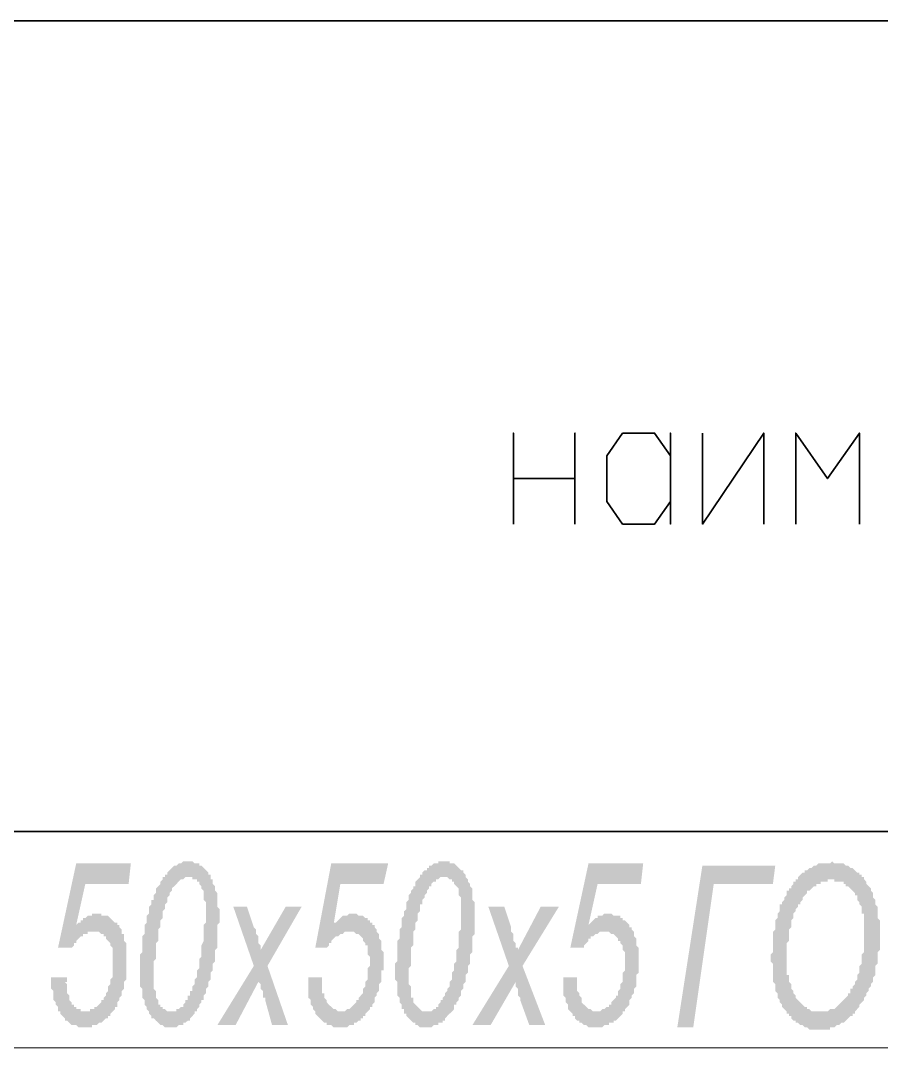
# Model space of a CAD drawing. Header units: millimetres. Extents: x 1372 to 666090, y 1285 to 31551.
# Drawn here: x 531902 to 533478, y 26940 to 28855 of the extents above; entities that cross this region are included whole.
import ezdxf

# ---------------------------------------------------------------- set-up
doc = ezdxf.new("R2010")
doc.units = ezdxf.units.MM
doc.layers.add('PDF _0', color=7, linetype='Continuous')
doc.layers.add('PDF _75-АЗ Штамп', color=7, linetype='Continuous')

msp = doc.modelspace()

# ---------------------------------------------------------------- hatches: boundary and pattern name
at = {"layer": 'PDF _75-АЗ Штамп', "transparency": 33554559}
for points in [[(531957.9, 27102.9), (531987.1, 27102.9), (531987.1, 27098.7), (531987.1, 27094.5), (531983, 27094.5), (531987.1, 27090.4), (531987.1, 27086.2), (531987.1, 27082), (531987.1, 27077.9), (531987.1, 27073.7), (531987.1, 27073.7), (531991.3, 27069.5), (531991.3, 27065.3), (531991.3, 27061.2), (531995.5, 27057), (531995.5, 27052.8), (531999.7, 27052.8), (531999.7, 27048.7), (532003.8, 27048.7), (532003.8, 27044.5), (532008, 27044.5), (532012.2, 27044.5), (532012.2, 27040.3), (532016.3, 27040.3), (532020.5, 27040.3), (532020.5, 27040.3), (532020.5, 27040.3), (532024.7, 27040.3), (532028.9, 27040.3), (532028.9, 27044.5), (532033, 27044.5), (532037.2, 27044.5), (532037.2, 27048.7), (532041.4, 27048.7), (532045.5, 27052.8), (532045.5, 27052.8), (532045.5, 27052.8), (532049.7, 27057), (532049.7, 27061.2), (532053.9, 27061.2), (532053.9, 27065.3), (532058.1, 27069.5), (532058.1, 27069.5), (532058.1, 27073.7), (532062.2, 27077.9), (532062.2, 27082), (532062.2, 27086.2), (532062.2, 27086.2), (532066.4, 27090.4), (532066.4, 27094.5), (532066.4, 27098.7), (532070.6, 27102.9), (532070.6, 27107.1), (532070.6, 27111.2), (532070.6, 27115.4), (532070.6, 27119.6), (532070.6, 27123.7), (532070.6, 27127.9), (532070.6, 27132.1), (532070.6, 27132.1), (532070.6, 27136.3), (532070.6, 27140.4), (532070.6, 27144.6), (532070.6, 27148.8), (532070.6, 27152.9), (532070.6, 27157.1), (532066.4, 27161.3), (532066.4, 27161.3), (532066.4, 27165.5), (532062.2, 27169.6), (532062.2, 27169.6), (532058.1, 27173.8), (532058.1, 27178), (532053.9, 27178), (532053.9, 27182.1), (532049.7, 27182.1), (532049.7, 27182.1), (532045.5, 27186.3), (532041.4, 27186.3), (532041.4, 27186.3), (532037.2, 27186.3), (532033, 27186.3), (532033, 27186.3), (532028.9, 27186.3), (532024.7, 27186.3), (532024.7, 27182.1), (532020.5, 27182.1), (532016.3, 27182.1), (532016.3, 27178), (532012.2, 27178), (532012.2, 27178), (532008, 27173.8), (532008, 27173.8), (532003.8, 27169.6), (532003.8, 27165.5), (531999.7, 27165.5), (531999.7, 27161.3), (531995.5, 27157.1), (531995.5, 27157.1), (531970.5, 27157.1), (532003.8, 27311.4), (532103.9, 27311.4), (532099.8, 27273.9), (532020.5, 27273.9), (532003.8, 27198.8), (532008, 27203), (532012.2, 27203), (532012.2, 27207.2), (532016.3, 27207.2), (532016.3, 27211.3), (532020.5, 27211.3), (532024.7, 27215.5), (532024.7, 27215.5), (532024.7, 27215.5), (532028.9, 27215.5), (532033, 27215.5), (532033, 27219.7), (532037.2, 27219.7), (532041.4, 27219.7), (532041.4, 27219.7), (532045.5, 27219.7), (532049.7, 27219.7), (532049.7, 27215.5), (532053.9, 27215.5), (532058.1, 27215.5), (532058.1, 27215.5), (532062.2, 27215.5), (532066.4, 27211.3), (532066.4, 27211.3), (532070.6, 27207.2), (532070.6, 27207.2), (532074.7, 27203), (532078.9, 27203), (532078.9, 27198.8), (532083.1, 27198.8), (532083.1, 27194.7), (532083.1, 27194.7), (532087.3, 27190.5), (532087.3, 27186.3), (532087.3, 27182.1), (532091.4, 27182.1), (532091.4, 27178), (532091.4, 27173.8), (532091.4, 27169.6), (532095.6, 27165.5), (532095.6, 27161.3), (532095.6, 27157.1), (532095.6, 27152.9), (532095.6, 27148.8), (532095.6, 27144.6), (532095.6, 27140.4), (532095.6, 27136.3), (532095.6, 27136.3), (532095.6, 27132.1), (532095.6, 27123.7), (532095.6, 27119.6), (532095.6, 27115.4), (532095.6, 27115.4), (532095.6, 27111.2), (532095.6, 27107.1), (532095.6, 27102.9), (532095.6, 27098.7), (532091.4, 27094.5), (532091.4, 27090.4), (532091.4, 27086.2), (532091.4, 27082), (532087.3, 27077.9), (532087.3, 27073.7), (532087.3, 27069.5), (532087.3, 27069.5), (532083.1, 27065.3), (532083.1, 27061.2), (532078.9, 27057), (532078.9, 27052.8), (532078.9, 27048.7), (532074.7, 27048.7), (532074.7, 27044.5), (532070.6, 27040.3), (532070.6, 27040.3), (532066.4, 27036.2), (532066.4, 27032), (532062.2, 27032), (532062.2, 27027.8), (532058.1, 27027.8), (532053.9, 27023.6), (532053.9, 27023.6), (532049.7, 27019.5), (532045.5, 27019.5), (532045.5, 27019.5), (532041.4, 27015.3), (532041.4, 27015.3), (532037.2, 27015.3), (532033, 27015.3), (532033, 27011.1), (532028.9, 27011.1), (532024.7, 27011.1), (532024.7, 27011.1), (532020.5, 27011.1), (532016.3, 27011.1), (532016.3, 27011.1), (532012.2, 27011.1), (532008, 27011.1), (532008, 27011.1), (532003.8, 27015.3), (531999.7, 27015.3), (531999.7, 27015.3), (531995.5, 27015.3), (531991.3, 27019.5), (531991.3, 27019.5), (531987.1, 27023.6), (531987.1, 27023.6), (531983, 27023.6), (531983, 27027.8), (531978.8, 27032), (531978.8, 27032), (531974.6, 27036.2), (531974.6, 27040.3), (531970.5, 27040.3), (531970.5, 27044.5), (531970.5, 27048.7), (531966.3, 27052.8), (531966.3, 27052.8), (531966.3, 27057), (531962.1, 27061.2), (531962.1, 27065.3), (531962.1, 27069.5), (531962.1, 27073.7), (531962.1, 27077.9), (531957.9, 27082), (531957.9, 27086.2), (531957.9, 27090.4), (531957.9, 27094.5), (531957.9, 27094.5), (531957.9, 27098.7), (531957.9, 27102.9)], [(532429.3, 27102.9), (532454.3, 27102.9), (532454.3, 27098.7), (532454.3, 27094.5), (532454.3, 27094.5), (532454.3, 27090.4), (532454.3, 27086.2), (532454.3, 27082), (532454.3, 27077.9), (532454.3, 27073.7), (532458.5, 27073.7), (532458.5, 27069.5), (532458.5, 27065.3), (532462.7, 27061.2), (532462.7, 27057), (532466.8, 27052.8), (532466.8, 27052.8), (532471, 27048.7), (532471, 27048.7), (532475.2, 27044.5), (532475.2, 27044.5), (532479.3, 27044.5), (532483.5, 27040.3), (532483.5, 27040.3), (532487.7, 27040.3), (532487.7, 27040.3), (532491.9, 27040.3), (532491.9, 27040.3), (532496, 27040.3), (532500.2, 27044.5), (532500.2, 27044.5), (532504.4, 27044.5), (532508.5, 27048.7), (532508.5, 27048.7), (532512.7, 27052.8), (532512.7, 27052.8), (532512.7, 27052.8), (532516.9, 27057), (532516.9, 27061.2), (532521.1, 27061.2), (532521.1, 27065.3), (532525.2, 27069.5), (532525.2, 27069.5), (532529.4, 27073.7), (532529.4, 27077.9), (532529.4, 27082), (532533.6, 27086.2), (532533.6, 27086.2), (532533.6, 27090.4), (532533.6, 27094.5), (532537.7, 27098.7), (532537.7, 27102.9), (532537.7, 27107.1), (532537.7, 27111.2), (532537.7, 27115.4), (532537.7, 27119.6), (532541.9, 27123.7), (532541.9, 27127.9), (532541.9, 27132.1), (532541.9, 27132.1), (532541.9, 27136.3), (532541.9, 27140.4), (532537.7, 27144.6), (532537.7, 27148.8), (532537.7, 27152.9), (532537.7, 27157.1), (532537.7, 27161.3), (532533.6, 27161.3), (532533.6, 27165.5), (532529.4, 27169.6), (532529.4, 27169.6), (532529.4, 27173.8), (532525.2, 27178), (532525.2, 27178), (532521.1, 27182.1), (532516.9, 27182.1), (532516.9, 27182.1), (532512.7, 27186.3), (532512.7, 27186.3), (532508.5, 27186.3), (532504.4, 27186.3), (532504.4, 27186.3), (532500.2, 27186.3), (532496, 27186.3), (532496, 27186.3), (532491.9, 27182.1), (532487.7, 27182.1), (532487.7, 27182.1), (532483.5, 27178), (532483.5, 27178), (532479.3, 27178), (532475.2, 27173.8), (532475.2, 27173.8), (532471, 27169.6), (532471, 27165.5), (532466.8, 27165.5), (532466.8, 27161.3), (532462.7, 27157.1), (532462.7, 27157.1), (532441.8, 27157.1), (532471, 27311.4), (532575.3, 27311.4), (532566.9, 27273.9), (532487.7, 27273.9), (532475.2, 27198.8), (532475.2, 27203), (532479.3, 27203), (532483.5, 27207.2), (532483.5, 27207.2), (532487.7, 27211.3), (532487.7, 27211.3), (532491.9, 27215.5), (532491.9, 27215.5), (532496, 27215.5), (532496, 27215.5), (532500.2, 27215.5), (532504.4, 27219.7), (532504.4, 27219.7), (532508.5, 27219.7), (532512.7, 27219.7), (532512.7, 27219.7), (532516.9, 27219.7), (532521.1, 27215.5), (532521.1, 27215.5), (532525.2, 27215.5), (532529.4, 27215.5), (532529.4, 27215.5), (532533.6, 27211.3), (532537.7, 27211.3), (532537.7, 27207.2), (532541.9, 27207.2), (532541.9, 27203), (532546.1, 27203), (532546.1, 27198.8), (532550.3, 27198.8), (532550.3, 27194.7), (532550.3, 27194.7), (532554.4, 27190.5), (532554.4, 27186.3), (532558.6, 27182.1), (532558.6, 27182.1), (532558.6, 27178), (532558.6, 27173.8), (532562.8, 27169.6), (532562.8, 27165.5), (532562.8, 27161.3), (532562.8, 27157.1), (532562.8, 27152.9), (532566.9, 27148.8), (532566.9, 27144.6), (532566.9, 27140.4), (532566.9, 27136.3), (532566.9, 27136.3), (532566.9, 27132.1), (532566.9, 27123.7), (532566.9, 27119.6), (532566.9, 27115.4), (532562.8, 27115.4), (532562.8, 27111.2), (532562.8, 27107.1), (532562.8, 27102.9), (532562.8, 27098.7), (532562.8, 27094.5), (532558.6, 27090.4), (532558.6, 27086.2), (532558.6, 27082), (532558.6, 27077.9), (532554.4, 27073.7), (532554.4, 27069.5), (532554.4, 27069.5), (532550.3, 27065.3), (532550.3, 27061.2), (532550.3, 27057), (532546.1, 27052.8), (532546.1, 27048.7), (532541.9, 27048.7), (532541.9, 27044.5), (532537.7, 27040.3), (532537.7, 27040.3), (532533.6, 27036.2), (532533.6, 27032), (532529.4, 27032), (532529.4, 27027.8), (532525.2, 27027.8), (532525.2, 27023.6), (532521.1, 27023.6), (532516.9, 27019.5), (532516.9, 27019.5), (532512.7, 27019.5), (532512.7, 27015.3), (532508.5, 27015.3), (532504.4, 27015.3), (532504.4, 27015.3), (532500.2, 27011.1), (532496, 27011.1), (532496, 27011.1), (532491.9, 27011.1), (532487.7, 27011.1), (532487.7, 27011.1), (532483.5, 27011.1), (532479.3, 27011.1), (532479.3, 27011.1), (532475.2, 27011.1), (532471, 27015.3), (532471, 27015.3), (532466.8, 27015.3), (532462.7, 27015.3), (532462.7, 27019.5), (532458.5, 27019.5), (532454.3, 27023.6), (532454.3, 27023.6), (532454.3, 27023.6), (532450.1, 27027.8), (532446, 27032), (532446, 27032), (532441.8, 27036.2), (532441.8, 27040.3), (532441.8, 27040.3), (532437.6, 27044.5), (532437.6, 27048.7), (532433.5, 27052.8), (532433.5, 27052.8), (532433.5, 27057), (532433.5, 27061.2), (532429.3, 27065.3), (532429.3, 27069.5), (532429.3, 27073.7), (532429.3, 27077.9), (532429.3, 27082), (532429.3, 27086.2), (532429.3, 27090.4), (532429.3, 27094.5), (532429.3, 27094.5), (532429.3, 27098.7), (532429.3, 27102.9)], [(532896.5, 27102.9), (532921.5, 27102.9), (532921.5, 27098.7), (532921.5, 27094.5), (532921.5, 27094.5), (532921.5, 27090.4), (532921.5, 27086.2), (532921.5, 27082), (532921.5, 27077.9), (532925.7, 27073.7), (532925.7, 27073.7), (532925.7, 27069.5), (532929.8, 27065.3), (532929.8, 27061.2), (532929.8, 27057), (532934, 27052.8), (532934, 27052.8), (532938.2, 27048.7), (532938.2, 27048.7), (532942.3, 27044.5), (532946.5, 27044.5), (532946.5, 27044.5), (532950.7, 27040.3), (532954.9, 27040.3), (532954.9, 27040.3), (532954.9, 27040.3), (532959, 27040.3), (532963.2, 27040.3), (532963.2, 27040.3), (532967.4, 27044.5), (532971.5, 27044.5), (532971.5, 27044.5), (532975.7, 27048.7), (532979.9, 27048.7), (532979.9, 27052.8), (532979.9, 27052.8), (532984.1, 27052.8), (532984.1, 27057), (532988.2, 27061.2), (532988.2, 27061.2), (532992.4, 27065.3), (532992.4, 27069.5), (532996.6, 27069.5), (532996.6, 27073.7), (532996.6, 27077.9), (533000.7, 27082), (533000.7, 27086.2), (533000.7, 27086.2), (533000.7, 27090.4), (533004.9, 27094.5), (533004.9, 27098.7), (533004.9, 27102.9), (533004.9, 27107.1), (533004.9, 27111.2), (533009.1, 27115.4), (533009.1, 27119.6), (533009.1, 27123.7), (533009.1, 27127.9), (533009.1, 27132.1), (533009.1, 27132.1), (533009.1, 27136.3), (533009.1, 27140.4), (533009.1, 27144.6), (533009.1, 27148.8), (533004.9, 27152.9), (533004.9, 27157.1), (533004.9, 27161.3), (533004.9, 27161.3), (533000.7, 27165.5), (533000.7, 27169.6), (532996.6, 27169.6), (532996.6, 27173.8), (532992.4, 27178), (532992.4, 27178), (532988.2, 27182.1), (532988.2, 27182.1), (532984.1, 27182.1), (532979.9, 27186.3), (532979.9, 27186.3), (532975.7, 27186.3), (532971.5, 27186.3), (532971.5, 27186.3), (532967.4, 27186.3), (532967.4, 27186.3), (532963.2, 27186.3), (532959, 27182.1), (532959, 27182.1), (532954.9, 27182.1), (532950.7, 27178), (532950.7, 27178), (532946.5, 27178), (532946.5, 27173.8), (532942.3, 27173.8), (532942.3, 27169.6), (532938.2, 27165.5), (532938.2, 27165.5), (532934, 27161.3), (532934, 27157.1), (532929.8, 27157.1), (532909, 27157.1), (532942.3, 27311.4), (533042.5, 27311.4), (533038.3, 27273.9), (532959, 27273.9), (532942.3, 27198.8), (532946.5, 27203), (532946.5, 27203), (532950.7, 27207.2), (532950.7, 27207.2), (532954.9, 27211.3), (532959, 27211.3), (532959, 27215.5), (532959, 27215.5), (532963.2, 27215.5), (532967.4, 27215.5), (532967.4, 27215.5), (532971.5, 27219.7), (532975.7, 27219.7), (532975.7, 27219.7), (532979.9, 27219.7), (532984.1, 27219.7), (532984.1, 27219.7), (532988.2, 27215.5), (532992.4, 27215.5), (532992.4, 27215.5), (532996.6, 27215.5), (533000.7, 27215.5), (533000.7, 27211.3), (533004.9, 27211.3), (533004.9, 27207.2), (533009.1, 27207.2), (533013.3, 27203), (533013.3, 27203), (533017.4, 27198.8), (533017.4, 27198.8), (533017.4, 27194.7), (533021.6, 27194.7), (533021.6, 27190.5), (533025.8, 27186.3), (533025.8, 27182.1), (533025.8, 27182.1), (533025.8, 27178), (533029.9, 27173.8), (533029.9, 27169.6), (533029.9, 27165.5), (533029.9, 27161.3), (533034.1, 27157.1), (533034.1, 27152.9), (533034.1, 27148.8), (533034.1, 27144.6), (533034.1, 27140.4), (533034.1, 27136.3), (533034.1, 27136.3), (533034.1, 27132.1), (533034.1, 27123.7), (533034.1, 27119.6), (533034.1, 27115.4), (533034.1, 27115.4), (533034.1, 27111.2), (533029.9, 27107.1), (533029.9, 27102.9), (533029.9, 27098.7), (533029.9, 27094.5), (533029.9, 27090.4), (533029.9, 27086.2), (533025.8, 27082), (533025.8, 27077.9), (533025.8, 27073.7), (533021.6, 27069.5), (533021.6, 27069.5), (533021.6, 27065.3), (533017.4, 27061.2), (533017.4, 27057), (533017.4, 27052.8), (533013.3, 27048.7), (533013.3, 27048.7), (533009.1, 27044.5), (533009.1, 27040.3), (533004.9, 27040.3), (533004.9, 27036.2), (533000.7, 27032), (533000.7, 27032), (532996.6, 27027.8), (532996.6, 27027.8), (532992.4, 27023.6), (532988.2, 27023.6), (532988.2, 27019.5), (532984.1, 27019.5), (532979.9, 27019.5), (532979.9, 27015.3), (532975.7, 27015.3), (532971.5, 27015.3), (532971.5, 27015.3), (532967.4, 27011.1), (532963.2, 27011.1), (532963.2, 27011.1), (532959, 27011.1), (532954.9, 27011.1), (532954.9, 27011.1), (532950.7, 27011.1), (532950.7, 27011.1), (532946.5, 27011.1), (532942.3, 27011.1), (532938.2, 27015.3), (532938.2, 27015.3), (532934, 27015.3), (532934, 27015.3), (532929.8, 27019.5), (532925.7, 27019.5), (532925.7, 27023.6), (532921.5, 27023.6), (532921.5, 27023.6), (532917.3, 27027.8), (532917.3, 27032), (532913.1, 27032), (532913.1, 27036.2), (532909, 27040.3), (532909, 27040.3), (532904.8, 27044.5), (532904.8, 27048.7), (532904.8, 27052.8), (532904.8, 27052.8), (532900.6, 27057), (532900.6, 27061.2), (532900.6, 27065.3), (532896.5, 27069.5), (532896.5, 27073.7), (532896.5, 27077.9), (532896.5, 27082), (532896.5, 27086.2), (532896.5, 27090.4), (532896.5, 27094.5), (532896.5, 27094.5), (532896.5, 27098.7), (532896.5, 27102.9)], [(533150.9, 27307.3), (533284.4, 27307.3), (533280.2, 27273.9), (533171.8, 27273.9), (533134.2, 27011.1), (533105, 27011.1)], [(532262.4, 27015.3), (532329.2, 27123.7), (532291.6, 27232.2), (532316.7, 27232.2), (532329.2, 27194.7), (532333.4, 27190.5), (532333.4, 27186.3), (532333.4, 27182.1), (532337.5, 27178), (532337.5, 27173.8), (532337.5, 27169.6), (532337.5, 27165.5), (532341.7, 27161.3), (532341.7, 27157.1), (532341.7, 27157.1), (532341.7, 27152.9), (532387.6, 27232.2), (532416.8, 27232.2), (532354.2, 27123.7), (532391.7, 27015.3), (532362.6, 27015.3), (532350, 27061.2), (532350, 27065.3), (532345.9, 27065.3), (532345.9, 27069.5), (532345.9, 27073.7), (532345.9, 27077.9), (532341.7, 27082), (532341.7, 27086.2), (532341.7, 27090.4), (532337.5, 27094.5), (532337.5, 27094.5), (532295.8, 27015.3)], [(532729.6, 27015.3), (532796.4, 27123.7), (532758.8, 27232.2), (532788, 27232.2), (532800.5, 27194.7), (532800.5, 27190.5), (532800.5, 27186.3), (532804.7, 27182.1), (532804.7, 27178), (532804.7, 27173.8), (532804.7, 27169.6), (532808.9, 27165.5), (532808.9, 27161.3), (532808.9, 27157.1), (532813, 27157.1), (532813, 27152.9), (532854.8, 27232.2), (532888.1, 27232.2), (532821.4, 27123.7), (532863.1, 27015.3), (532833.9, 27015.3), (532817.2, 27061.2), (532817.2, 27065.3), (532817.2, 27065.3), (532813, 27069.5), (532813, 27073.7), (532813, 27077.9), (532813, 27082), (532808.9, 27086.2), (532808.9, 27090.4), (532808.9, 27094.5), (532808.9, 27094.5), (532763, 27015.3)]]:
    msp.add_hatch(color=256, dxfattribs=at).paths.add_polyline_path(points)
h = msp.add_hatch(color=256, dxfattribs=at)
h.paths.add_polyline_path([(532120.6, 27115.4), (532120.6, 27119.6), (532120.6, 27123.7), (532120.6, 27127.9), (532120.6, 27127.9), (532120.6, 27132.1), (532120.6, 27136.3), (532120.6, 27140.4), (532120.6, 27144.6), (532124.8, 27148.8), (532124.8, 27152.9), (532124.8, 27157.1), (532124.8, 27161.3), (532124.8, 27165.5), (532124.8, 27169.6), (532124.8, 27173.8), (532124.8, 27178), (532129, 27182.1), (532129, 27186.3), (532129, 27190.5), (532129, 27194.7), (532129, 27198.8), (532133.1, 27203), (532133.1, 27207.2), (532133.1, 27211.3), (532133.1, 27215.5), (532137.3, 27219.7), (532137.3, 27223.9), (532137.3, 27228), (532137.3, 27232.2), (532141.5, 27236.4), (532141.5, 27240.5), (532141.5, 27244.7), (532145.7, 27244.7), (532145.7, 27248.9), (532145.7, 27253.1), (532145.7, 27253.1), (532149.8, 27257.2), (532149.8, 27261.4), (532149.8, 27265.6), (532154, 27269.7), (532154, 27269.7), (532158.2, 27273.9), (532158.2, 27278.1), (532162.3, 27282.3), (532162.3, 27282.3), (532162.3, 27286.4), (532166.5, 27286.4), (532166.5, 27290.6), (532170.7, 27290.6), (532170.7, 27294.8), (532174.8, 27298.9), (532174.8, 27298.9), (532179, 27303.1), (532179, 27303.1), (532183.2, 27307.3), (532187.4, 27307.3), (532187.4, 27307.3), (532191.5, 27311.4), (532191.5, 27311.4), (532195.7, 27311.4), (532195.7, 27311.4), (532199.9, 27315.6), (532204, 27315.6), (532208.2, 27315.6), (532208.2, 27315.6), (532212.4, 27315.6), (532216.6, 27315.6), (532216.6, 27315.6), (532220.7, 27311.4), (532224.9, 27311.4), (532224.9, 27311.4), (532229.1, 27311.4), (532229.1, 27307.3), (532233.2, 27307.3), (532237.4, 27303.1), (532237.4, 27303.1), (532241.6, 27298.9), (532241.6, 27298.9), (532245.8, 27294.8), (532245.8, 27290.6), (532249.9, 27290.6), (532249.9, 27286.4), (532249.9, 27282.3), (532254.1, 27282.3), (532254.1, 27278.1), (532254.1, 27273.9), (532258.3, 27269.7), (532258.3, 27269.7), (532258.3, 27265.6), (532258.3, 27261.4), (532262.4, 27257.2), (532262.4, 27253.1), (532262.4, 27248.9), (532262.4, 27244.7), (532262.4, 27240.5), (532262.4, 27236.4), (532262.4, 27232.2), (532266.6, 27228), (532266.6, 27223.9), (532266.6, 27219.7), (532266.6, 27215.5), (532266.6, 27211.3), (532266.6, 27207.2), (532266.6, 27203), (532262.4, 27198.8), (532262.4, 27194.7), (532262.4, 27190.5), (532262.4, 27186.3), (532262.4, 27182.1), (532262.4, 27178), (532262.4, 27173.8), (532262.4, 27169.6), (532262.4, 27165.5), (532262.4, 27161.3), (532262.4, 27157.1), (532262.4, 27157.1), (532258.3, 27152.9), (532258.3, 27148.8), (532258.3, 27144.6), (532258.3, 27140.4), (532258.3, 27136.3), (532258.3, 27132.1), (532254.1, 27127.9), (532254.1, 27123.7), (532254.1, 27119.6), (532254.1, 27119.6), (532254.1, 27115.4), (532249.9, 27111.2), (532249.9, 27107.1), (532249.9, 27102.9), (532249.9, 27098.7), (532245.8, 27094.5), (532245.8, 27090.4), (532245.8, 27086.2), (532241.6, 27082), (532241.6, 27077.9), (532241.6, 27073.7), (532237.4, 27069.5), (532237.4, 27065.3), (532237.4, 27061.2), (532233.2, 27061.2), (532233.2, 27057), (532229.1, 27052.8), (532229.1, 27052.8), (532229.1, 27048.7), (532224.9, 27044.5), (532224.9, 27040.3), (532220.7, 27040.3), (532220.7, 27036.2), (532220.7, 27036.2), (532216.6, 27032), (532216.6, 27032), (532212.4, 27027.8), (532212.4, 27023.6), (532208.2, 27023.6), (532204, 27019.5), (532204, 27019.5), (532199.9, 27019.5), (532199.9, 27015.3), (532195.7, 27015.3), (532191.5, 27015.3), (532191.5, 27015.3), (532187.4, 27011.1), (532183.2, 27011.1), (532183.2, 27011.1), (532179, 27011.1), (532174.8, 27011.1), (532174.8, 27011.1), (532170.7, 27011.1), (532166.5, 27011.1), (532166.5, 27011.1), (532162.3, 27015.3), (532158.2, 27015.3), (532158.2, 27015.3), (532154, 27019.5), (532154, 27019.5), (532149.8, 27023.6), (532149.8, 27023.6), (532145.7, 27027.8), (532141.5, 27027.8), (532141.5, 27032), (532137.3, 27036.2), (532137.3, 27036.2), (532137.3, 27040.3), (532133.1, 27044.5), (532133.1, 27044.5), (532133.1, 27048.7), (532129, 27052.8), (532129, 27057), (532129, 27057), (532129, 27061.2), (532124.8, 27065.3), (532124.8, 27069.5), (532124.8, 27073.7), (532124.8, 27077.9), (532124.8, 27082), (532120.6, 27086.2), (532120.6, 27090.4), (532120.6, 27094.5), (532120.6, 27098.7), (532120.6, 27102.9), (532120.6, 27107.1), (532120.6, 27115.4), (532120.6, 27115.4)], flags=0)
h.paths.add_polyline_path([(532145.7, 27102.9), (532145.7, 27098.7), (532145.7, 27094.5), (532145.7, 27090.4), (532145.7, 27086.2), (532145.7, 27082), (532149.8, 27077.9), (532149.8, 27073.7), (532149.8, 27069.5), (532149.8, 27065.3), (532149.8, 27065.3), (532154, 27061.2), (532154, 27057), (532154, 27052.8), (532158.2, 27052.8), (532158.2, 27048.7), (532162.3, 27048.7), (532162.3, 27044.5), (532166.5, 27044.5), (532170.7, 27040.3), (532170.7, 27040.3), (532174.8, 27040.3), (532179, 27040.3), (532179, 27040.3), (532179, 27040.3), (532183.2, 27040.3), (532187.4, 27040.3), (532187.4, 27044.5), (532191.5, 27044.5), (532191.5, 27044.5), (532195.7, 27048.7), (532199.9, 27048.7), (532199.9, 27052.8), (532204, 27057), (532204, 27061.2), (532204, 27061.2), (532208.2, 27061.2), (532208.2, 27065.3), (532208.2, 27069.5), (532212.4, 27069.5), (532212.4, 27073.7), (532212.4, 27077.9), (532216.6, 27077.9), (532216.6, 27082), (532216.6, 27086.2), (532220.7, 27090.4), (532220.7, 27094.5), (532220.7, 27098.7), (532224.9, 27102.9), (532224.9, 27107.1), (532224.9, 27111.2), (532224.9, 27115.4), (532229.1, 27119.6), (532229.1, 27123.7), (532229.1, 27127.9), (532229.1, 27132.1), (532229.1, 27136.3), (532233.2, 27140.4), (532233.2, 27144.6), (532233.2, 27148.8), (532233.2, 27152.9), (532233.2, 27157.1), (532233.2, 27161.3), (532237.4, 27169.6), (532237.4, 27173.8), (532237.4, 27178), (532237.4, 27182.1), (532237.4, 27186.3), (532237.4, 27190.5), (532237.4, 27194.7), (532237.4, 27198.8), (532237.4, 27198.8), (532241.6, 27203), (532241.6, 27207.2), (532241.6, 27211.3), (532241.6, 27215.5), (532241.6, 27219.7), (532241.6, 27223.9), (532241.6, 27223.9), (532241.6, 27228), (532241.6, 27236.4), (532241.6, 27240.5), (532237.4, 27244.7), (532237.4, 27248.9), (532237.4, 27253.1), (532237.4, 27257.2), (532237.4, 27261.4), (532237.4, 27261.4), (532233.2, 27265.6), (532233.2, 27269.7), (532233.2, 27269.7), (532229.1, 27273.9), (532229.1, 27278.1), (532224.9, 27278.1), (532224.9, 27282.3), (532220.7, 27282.3), (532216.6, 27282.3), (532216.6, 27286.4), (532212.4, 27286.4), (532208.2, 27286.4), (532208.2, 27286.4), (532208.2, 27286.4), (532204, 27286.4), (532199.9, 27282.3), (532199.9, 27282.3), (532195.7, 27282.3), (532191.5, 27278.1), (532191.5, 27278.1), (532187.4, 27273.9), (532187.4, 27273.9), (532183.2, 27269.7), (532183.2, 27269.7), (532179, 27265.6), (532179, 27261.4), (532174.8, 27257.2), (532174.8, 27253.1), (532174.8, 27253.1), (532170.7, 27248.9), (532170.7, 27244.7), (532170.7, 27244.7), (532170.7, 27240.5), (532166.5, 27236.4), (532166.5, 27236.4), (532166.5, 27232.2), (532166.5, 27228), (532162.3, 27223.9), (532162.3, 27219.7), (532162.3, 27215.5), (532162.3, 27211.3), (532158.2, 27207.2), (532158.2, 27203), (532158.2, 27198.8), (532158.2, 27194.7), (532154, 27190.5), (532154, 27186.3), (532154, 27182.1), (532154, 27173.8), (532154, 27169.6), (532149.8, 27165.5), (532149.8, 27161.3), (532149.8, 27157.1), (532149.8, 27152.9), (532149.8, 27144.6), (532149.8, 27140.4), (532149.8, 27136.3), (532145.7, 27132.1), (532145.7, 27132.1), (532145.7, 27127.9), (532145.7, 27123.7), (532145.7, 27119.6), (532145.7, 27115.4), (532145.7, 27111.2), (532145.7, 27107.1), (532145.7, 27107.1), (532145.7, 27102.9)], flags=0)
h = msp.add_hatch(color=256, dxfattribs=at)
h.paths.add_polyline_path([(532587.8, 27115.4), (532587.8, 27119.6), (532587.8, 27123.7), (532587.8, 27127.9), (532587.8, 27127.9), (532592, 27132.1), (532592, 27136.3), (532592, 27140.4), (532592, 27144.6), (532592, 27148.8), (532592, 27152.9), (532592, 27157.1), (532592, 27161.3), (532592, 27165.5), (532592, 27169.6), (532596.1, 27173.8), (532596.1, 27178), (532596.1, 27182.1), (532596.1, 27186.3), (532596.1, 27190.5), (532600.3, 27194.7), (532600.3, 27198.8), (532600.3, 27203), (532600.3, 27207.2), (532600.3, 27211.3), (532604.5, 27215.5), (532604.5, 27219.7), (532604.5, 27223.9), (532608.7, 27228), (532608.7, 27232.2), (532608.7, 27236.4), (532608.7, 27240.5), (532612.8, 27244.7), (532612.8, 27244.7), (532612.8, 27248.9), (532612.8, 27253.1), (532612.8, 27253.1), (532617, 27257.2), (532617, 27261.4), (532621.2, 27265.6), (532621.2, 27269.7), (532625.3, 27269.7), (532625.3, 27273.9), (532625.3, 27278.1), (532629.5, 27282.3), (532629.5, 27282.3), (532633.7, 27286.4), (532633.7, 27286.4), (532633.7, 27290.6), (532637.8, 27290.6), (532637.8, 27294.8), (532642, 27298.9), (532646.2, 27298.9), (532646.2, 27303.1), (532650.4, 27303.1), (532650.4, 27307.3), (532654.5, 27307.3), (532654.5, 27307.3), (532658.7, 27311.4), (532658.7, 27311.4), (532662.9, 27311.4), (532667, 27311.4), (532667, 27315.6), (532671.2, 27315.6), (532675.4, 27315.6), (532675.4, 27315.6), (532679.6, 27315.6), (532683.7, 27315.6), (532687.9, 27315.6), (532687.9, 27311.4), (532692.1, 27311.4), (532696.2, 27311.4), (532696.2, 27311.4), (532700.4, 27307.3), (532700.4, 27307.3), (532704.6, 27303.1), (532704.6, 27303.1), (532708.8, 27298.9), (532712.9, 27298.9), (532712.9, 27294.8), (532717.1, 27290.6), (532717.1, 27290.6), (532717.1, 27286.4), (532721.3, 27282.3), (532721.3, 27282.3), (532721.3, 27278.1), (532725.4, 27273.9), (532725.4, 27269.7), (532725.4, 27269.7), (532729.6, 27265.6), (532729.6, 27261.4), (532729.6, 27257.2), (532729.6, 27253.1), (532729.6, 27248.9), (532729.6, 27244.7), (532733.8, 27240.5), (532733.8, 27236.4), (532733.8, 27232.2), (532733.8, 27228), (532733.8, 27223.9), (532733.8, 27219.7), (532733.8, 27215.5), (532733.8, 27211.3), (532733.8, 27207.2), (532733.8, 27203), (532733.8, 27198.8), (532733.8, 27194.7), (532733.8, 27190.5), (532733.8, 27186.3), (532733.8, 27182.1), (532729.6, 27178), (532729.6, 27173.8), (532729.6, 27169.6), (532729.6, 27165.5), (532729.6, 27161.3), (532729.6, 27157.1), (532729.6, 27157.1), (532729.6, 27152.9), (532729.6, 27148.8), (532725.4, 27144.6), (532725.4, 27140.4), (532725.4, 27136.3), (532725.4, 27132.1), (532725.4, 27127.9), (532721.3, 27123.7), (532721.3, 27119.6), (532721.3, 27119.6), (532721.3, 27115.4), (532721.3, 27111.2), (532717.1, 27107.1), (532717.1, 27102.9), (532717.1, 27098.7), (532717.1, 27094.5), (532712.9, 27090.4), (532712.9, 27086.2), (532712.9, 27082), (532708.8, 27077.9), (532708.8, 27073.7), (532708.8, 27069.5), (532704.6, 27065.3), (532704.6, 27061.2), (532704.6, 27061.2), (532700.4, 27057), (532700.4, 27052.8), (532696.2, 27052.8), (532696.2, 27048.7), (532696.2, 27044.5), (532692.1, 27040.3), (532692.1, 27040.3), (532687.9, 27036.2), (532687.9, 27036.2), (532683.7, 27032), (532683.7, 27032), (532679.6, 27027.8), (532679.6, 27023.6), (532675.4, 27023.6), (532675.4, 27019.5), (532671.2, 27019.5), (532667, 27019.5), (532667, 27015.3), (532662.9, 27015.3), (532662.9, 27015.3), (532658.7, 27015.3), (532654.5, 27011.1), (532654.5, 27011.1), (532650.4, 27011.1), (532646.2, 27011.1), (532646.2, 27011.1), (532642, 27011.1), (532637.8, 27011.1), (532637.8, 27011.1), (532633.7, 27011.1), (532629.5, 27015.3), (532629.5, 27015.3), (532625.3, 27015.3), (532625.3, 27019.5), (532621.2, 27019.5), (532617, 27023.6), (532617, 27023.6), (532612.8, 27027.8), (532612.8, 27027.8), (532608.7, 27032), (532608.7, 27036.2), (532604.5, 27036.2), (532604.5, 27040.3), (532604.5, 27044.5), (532600.3, 27044.5), (532600.3, 27048.7), (532600.3, 27052.8), (532596.1, 27057), (532596.1, 27057), (532596.1, 27061.2), (532596.1, 27065.3), (532592, 27069.5), (532592, 27073.7), (532592, 27077.9), (532592, 27082), (532592, 27086.2), (532592, 27090.4), (532592, 27094.5), (532587.8, 27098.7), (532587.8, 27102.9), (532587.8, 27107.1), (532587.8, 27115.4), (532587.8, 27115.4)], flags=0)
h.paths.add_polyline_path([(532612.8, 27102.9), (532612.8, 27098.7), (532612.8, 27094.5), (532612.8, 27090.4), (532617, 27086.2), (532617, 27082), (532617, 27077.9), (532617, 27073.7), (532617, 27069.5), (532617, 27065.3), (532621.2, 27065.3), (532621.2, 27061.2), (532621.2, 27057), (532625.3, 27052.8), (532625.3, 27052.8), (532629.5, 27048.7), (532629.5, 27048.7), (532633.7, 27044.5), (532633.7, 27044.5), (532637.8, 27040.3), (532637.8, 27040.3), (532642, 27040.3), (532646.2, 27040.3), (532646.2, 27040.3), (532650.4, 27040.3), (532650.4, 27040.3), (532654.5, 27040.3), (532658.7, 27044.5), (532658.7, 27044.5), (532662.9, 27044.5), (532662.9, 27048.7), (532667, 27048.7), (532667, 27052.8), (532671.2, 27057), (532671.2, 27061.2), (532675.4, 27061.2), (532675.4, 27061.2), (532675.4, 27065.3), (532679.6, 27069.5), (532679.6, 27069.5), (532679.6, 27073.7), (532683.7, 27077.9), (532683.7, 27077.9), (532683.7, 27082), (532687.9, 27086.2), (532687.9, 27090.4), (532687.9, 27094.5), (532692.1, 27098.7), (532692.1, 27102.9), (532692.1, 27107.1), (532692.1, 27111.2), (532696.2, 27115.4), (532696.2, 27119.6), (532696.2, 27123.7), (532696.2, 27127.9), (532700.4, 27132.1), (532700.4, 27136.3), (532700.4, 27140.4), (532700.4, 27144.6), (532700.4, 27148.8), (532700.4, 27152.9), (532704.6, 27157.1), (532704.6, 27161.3), (532704.6, 27169.6), (532704.6, 27173.8), (532704.6, 27178), (532704.6, 27182.1), (532704.6, 27186.3), (532708.8, 27190.5), (532708.8, 27194.7), (532708.8, 27198.8), (532708.8, 27198.8), (532708.8, 27203), (532708.8, 27207.2), (532708.8, 27211.3), (532708.8, 27215.5), (532708.8, 27219.7), (532708.8, 27223.9), (532708.8, 27223.9), (532708.8, 27228), (532708.8, 27236.4), (532708.8, 27240.5), (532708.8, 27244.7), (532708.8, 27248.9), (532704.6, 27253.1), (532704.6, 27257.2), (532704.6, 27261.4), (532704.6, 27261.4), (532704.6, 27265.6), (532700.4, 27269.7), (532700.4, 27269.7), (532696.2, 27273.9), (532696.2, 27278.1), (532692.1, 27278.1), (532692.1, 27282.3), (532687.9, 27282.3), (532687.9, 27282.3), (532683.7, 27286.4), (532679.6, 27286.4), (532679.6, 27286.4), (532679.6, 27286.4), (532675.4, 27286.4), (532671.2, 27286.4), (532667, 27282.3), (532667, 27282.3), (532662.9, 27282.3), (532662.9, 27278.1), (532658.7, 27278.1), (532654.5, 27273.9), (532654.5, 27273.9), (532654.5, 27269.7), (532650.4, 27269.7), (532650.4, 27265.6), (532646.2, 27261.4), (532646.2, 27257.2), (532642, 27253.1), (532642, 27253.1), (532642, 27248.9), (532637.8, 27244.7), (532637.8, 27244.7), (532637.8, 27240.5), (532637.8, 27236.4), (532633.7, 27236.4), (532633.7, 27232.2), (532633.7, 27228), (532633.7, 27223.9), (532629.5, 27219.7), (532629.5, 27215.5), (532629.5, 27211.3), (532629.5, 27207.2), (532625.3, 27203), (532625.3, 27198.8), (532625.3, 27194.7), (532625.3, 27190.5), (532621.2, 27186.3), (532621.2, 27182.1), (532621.2, 27173.8), (532621.2, 27169.6), (532621.2, 27165.5), (532621.2, 27161.3), (532617, 27157.1), (532617, 27152.9), (532617, 27144.6), (532617, 27140.4), (532617, 27136.3), (532617, 27132.1), (532617, 27132.1), (532617, 27127.9), (532617, 27123.7), (532612.8, 27119.6), (532612.8, 27115.4), (532612.8, 27111.2), (532612.8, 27107.1), (532612.8, 27107.1), (532612.8, 27102.9)], flags=0)
h = msp.add_hatch(color=256, dxfattribs=at)
h.paths.add_polyline_path([(533276, 27136.3), (533276, 27140.4), (533276, 27144.6), (533280.2, 27148.8), (533280.2, 27152.9), (533280.2, 27157.1), (533280.2, 27161.3), (533280.2, 27165.5), (533280.2, 27169.6), (533280.2, 27173.8), (533280.2, 27178), (533280.2, 27182.1), (533280.2, 27186.3), (533284.4, 27190.5), (533284.4, 27194.7), (533284.4, 27198.8), (533284.4, 27203), (533284.4, 27207.2), (533288.6, 27211.3), (533288.6, 27215.5), (533288.6, 27215.5), (533288.6, 27219.7), (533292.7, 27223.9), (533292.7, 27228), (533292.7, 27232.2), (533292.7, 27236.4), (533296.9, 27236.4), (533296.9, 27240.5), (533301.1, 27244.7), (533301.1, 27248.9), (533301.1, 27248.9), (533305.2, 27253.1), (533305.2, 27257.2), (533305.2, 27261.4), (533309.4, 27261.4), (533309.4, 27265.6), (533313.6, 27265.6), (533313.6, 27269.7), (533317.8, 27273.9), (533317.8, 27278.1), (533321.9, 27278.1), (533321.9, 27282.3), (533326.1, 27282.3), (533326.1, 27286.4), (533330.3, 27290.6), (533330.3, 27290.6), (533334.4, 27294.8), (533338.6, 27294.8), (533338.6, 27298.9), (533342.8, 27298.9), (533342.8, 27298.9), (533346.9, 27303.1), (533351.1, 27303.1), (533351.1, 27303.1), (533355.3, 27307.3), (533355.3, 27307.3), (533359.5, 27307.3), (533363.6, 27311.4), (533363.6, 27311.4), (533367.8, 27311.4), (533372, 27311.4), (533372, 27311.4), (533376.1, 27311.4), (533380.3, 27311.4), (533380.3, 27311.4), (533384.5, 27311.4), (533388.7, 27315.6), (533388.7, 27315.6), (533392.8, 27311.4), (533392.8, 27311.4), (533397, 27311.4), (533401.2, 27311.4), (533401.2, 27311.4), (533405.3, 27311.4), (533409.5, 27311.4), (533409.5, 27311.4), (533413.7, 27307.3), (533417.9, 27307.3), (533417.9, 27307.3), (533422, 27303.1), (533426.2, 27303.1), (533426.2, 27303.1), (533430.4, 27298.9), (533430.4, 27298.9), (533434.5, 27294.8), (533438.7, 27294.8), (533438.7, 27290.6), (533442.9, 27290.6), (533442.9, 27286.4), (533447.1, 27286.4), (533447.1, 27282.3), (533451.2, 27278.1), (533451.2, 27278.1), (533451.2, 27273.9), (533455.4, 27269.7), (533455.4, 27269.7), (533459.6, 27265.6), (533459.6, 27261.4), (533459.6, 27261.4), (533463.7, 27257.2), (533463.7, 27253.1), (533463.7, 27248.9), (533467.9, 27244.7), (533467.9, 27244.7), (533467.9, 27240.5), (533467.9, 27236.4), (533472.1, 27232.2), (533472.1, 27228), (533472.1, 27223.9), (533472.1, 27219.7), (533472.1, 27215.5), (533472.1, 27211.3), (533476.3, 27207.2), (533476.3, 27203), (533476.3, 27198.8), (533476.3, 27194.7), (533476.3, 27190.5), (533476.3, 27186.3), (533476.3, 27182.1), (533476.3, 27182.1), (533476.3, 27178), (533476.3, 27173.8), (533476.3, 27169.6), (533476.3, 27165.5), (533476.3, 27161.3), (533476.3, 27157.1), (533476.3, 27152.9), (533472.1, 27148.8), (533472.1, 27144.6), (533472.1, 27140.4), (533472.1, 27136.3), (533472.1, 27132.1), (533472.1, 27127.9), (533467.9, 27123.7), (533467.9, 27119.6), (533467.9, 27115.4), (533467.9, 27111.2), (533467.9, 27107.1), (533463.7, 27102.9), (533463.7, 27098.7), (533463.7, 27098.7), (533463.7, 27094.5), (533459.6, 27090.4), (533459.6, 27090.4), (533459.6, 27086.2), (533455.4, 27082), (533455.4, 27077.9), (533451.2, 27073.7), (533451.2, 27069.5), (533451.2, 27069.5), (533447.1, 27065.3), (533447.1, 27061.2), (533442.9, 27057), (533442.9, 27057), (533438.7, 27052.8), (533438.7, 27052.8), (533438.7, 27048.7), (533434.5, 27044.5), (533434.5, 27044.5), (533430.4, 27040.3), (533430.4, 27036.2), (533426.2, 27036.2), (533426.2, 27032), (533422, 27032), (533417.9, 27027.8), (533417.9, 27027.8), (533413.7, 27023.6), (533413.7, 27023.6), (533409.5, 27019.5), (533409.5, 27019.5), (533405.3, 27019.5), (533401.2, 27015.3), (533401.2, 27015.3), (533397, 27015.3), (533392.8, 27011.1), (533392.8, 27011.1), (533388.7, 27011.1), (533384.5, 27011.1), (533384.5, 27007), (533380.3, 27007), (533376.1, 27007), (533376.1, 27007), (533372, 27007), (533367.8, 27007), (533363.6, 27007), (533363.6, 27007), (533363.6, 27007), (533359.5, 27007), (533355.3, 27007), (533355.3, 27007), (533351.1, 27007), (533346.9, 27007), (533342.8, 27011.1), (533342.8, 27011.1), (533338.6, 27011.1), (533338.6, 27011.1), (533334.4, 27015.3), (533330.3, 27015.3), (533330.3, 27015.3), (533326.1, 27019.5), (533321.9, 27019.5), (533321.9, 27023.6), (533317.8, 27023.6), (533317.8, 27023.6), (533313.6, 27027.8), (533313.6, 27032), (533309.4, 27032), (533309.4, 27036.2), (533305.2, 27036.2), (533305.2, 27040.3), (533301.1, 27044.5), (533301.1, 27044.5), (533296.9, 27048.7), (533296.9, 27052.8), (533292.7, 27057), (533292.7, 27061.2), (533292.7, 27061.2), (533288.6, 27065.3), (533288.6, 27069.5), (533288.6, 27069.5), (533288.6, 27073.7), (533284.4, 27077.9), (533284.4, 27082), (533284.4, 27086.2), (533284.4, 27090.4), (533280.2, 27094.5), (533280.2, 27098.7), (533280.2, 27102.9), (533280.2, 27107.1), (533280.2, 27111.2), (533280.2, 27115.4), (533280.2, 27119.6), (533280.2, 27123.7), (533280.2, 27127.9), (533276, 27132.1), (533276, 27136.3), (533276, 27136.3)], flags=0)
h.paths.add_polyline_path([(533305.2, 27132.1), (533305.2, 27127.9), (533305.2, 27123.7), (533305.2, 27119.6), (533305.2, 27115.4), (533305.2, 27111.2), (533305.2, 27107.1), (533309.4, 27107.1), (533309.4, 27102.9), (533309.4, 27098.7), (533309.4, 27094.5), (533313.6, 27090.4), (533313.6, 27086.2), (533313.6, 27086.2), (533313.6, 27082), (533317.8, 27077.9), (533317.8, 27073.7), (533317.8, 27073.7), (533321.9, 27069.5), (533321.9, 27065.3), (533326.1, 27061.2), (533326.1, 27061.2), (533330.3, 27057), (533330.3, 27057), (533334.4, 27052.8), (533334.4, 27052.8), (533338.6, 27048.7), (533342.8, 27048.7), (533342.8, 27044.5), (533346.9, 27044.5), (533346.9, 27044.5), (533351.1, 27040.3), (533355.3, 27040.3), (533355.3, 27040.3), (533359.5, 27040.3), (533363.6, 27040.3), (533363.6, 27040.3), (533367.8, 27040.3), (533372, 27040.3), (533372, 27040.3), (533376.1, 27040.3), (533380.3, 27040.3), (533380.3, 27040.3), (533384.5, 27044.5), (533388.7, 27044.5), (533388.7, 27044.5), (533392.8, 27044.5), (533397, 27048.7), (533397, 27048.7), (533397, 27048.7), (533401.2, 27052.8), (533401.2, 27052.8), (533405.3, 27057), (533405.3, 27057), (533409.5, 27061.2), (533413.7, 27065.3), (533413.7, 27065.3), (533417.9, 27069.5), (533417.9, 27073.7), (533422, 27073.7), (533422, 27077.9), (533422, 27082), (533426.2, 27082), (533426.2, 27086.2), (533430.4, 27090.4), (533430.4, 27094.5), (533430.4, 27094.5), (533434.5, 27098.7), (533434.5, 27102.9), (533434.5, 27107.1), (533438.7, 27111.2), (533438.7, 27115.4), (533438.7, 27119.6), (533438.7, 27123.7), (533442.9, 27127.9), (533442.9, 27127.9), (533442.9, 27132.1), (533442.9, 27136.3), (533442.9, 27140.4), (533442.9, 27144.6), (533447.1, 27148.8), (533447.1, 27152.9), (533447.1, 27157.1), (533447.1, 27161.3), (533447.1, 27165.5), (533447.1, 27169.6), (533447.1, 27173.8), (533447.1, 27178), (533447.1, 27182.1), (533447.1, 27182.1), (533447.1, 27186.3), (533447.1, 27194.7), (533447.1, 27198.8), (533447.1, 27203), (533447.1, 27207.2), (533447.1, 27211.3), (533447.1, 27215.5), (533447.1, 27219.7), (533442.9, 27219.7), (533442.9, 27223.9), (533442.9, 27228), (533442.9, 27232.2), (533438.7, 27236.4), (533438.7, 27240.5), (533438.7, 27240.5), (533434.5, 27244.7), (533434.5, 27248.9), (533434.5, 27253.1), (533430.4, 27253.1), (533430.4, 27257.2), (533426.2, 27261.4), (533426.2, 27261.4), (533422, 27265.6), (533422, 27265.6), (533417.9, 27269.7), (533413.7, 27269.7), (533413.7, 27273.9), (533409.5, 27273.9), (533409.5, 27278.1), (533405.3, 27278.1), (533401.2, 27278.1), (533401.2, 27278.1), (533397, 27278.1), (533392.8, 27278.1), (533392.8, 27282.3), (533388.7, 27282.3), (533388.7, 27282.3), (533384.5, 27282.3), (533380.3, 27282.3), (533380.3, 27278.1), (533376.1, 27278.1), (533376.1, 27278.1), (533372, 27278.1), (533367.8, 27278.1), (533367.8, 27273.9), (533363.6, 27273.9), (533359.5, 27273.9), (533359.5, 27269.7), (533355.3, 27269.7), (533355.3, 27269.7), (533351.1, 27265.6), (533351.1, 27265.6), (533346.9, 27261.4), (533342.8, 27261.4), (533342.8, 27257.2), (533338.6, 27253.1), (533338.6, 27253.1), (533334.4, 27248.9), (533334.4, 27244.7), (533330.3, 27240.5), (533330.3, 27240.5), (533330.3, 27236.4), (533326.1, 27236.4), (533326.1, 27232.2), (533321.9, 27228), (533321.9, 27228), (533321.9, 27223.9), (533317.8, 27219.7), (533317.8, 27215.5), (533317.8, 27211.3), (533317.8, 27211.3), (533313.6, 27207.2), (533313.6, 27203), (533313.6, 27198.8), (533313.6, 27194.7), (533309.4, 27190.5), (533309.4, 27186.3), (533309.4, 27182.1), (533309.4, 27178), (533309.4, 27173.8), (533309.4, 27169.6), (533305.2, 27165.5), (533305.2, 27161.3), (533305.2, 27157.1), (533305.2, 27152.9), (533305.2, 27148.8), (533305.2, 27144.6), (533305.2, 27140.4), (533305.2, 27136.3), (533305.2, 27132.1)], flags=0)

# ---------------------------------------------------------------- linework, layer by layer
at = {"layer": 'PDF _0', "lineweight": 35}
for points in [[(541355.6, 22614.7), (523040, 22614.7), (523040, 28854.8), (541355.6, 28854.8)], [(532804.7, 27933), (532804.7, 28099.8), (532804.7, 28016.4), (532917.3, 28016.4), (532917.3, 28099.8), (532917.3, 27933)], [(533150.9, 28099.8), (533150.9, 27933), (533263.5, 28099.8), (533263.5, 27933)], [(533321.9, 27933), (533321.9, 28099.8), (533380.3, 28016.4), (533438.7, 28099.8), (533438.7, 27933)], [(523040, 27369.8), (541355.6, 27369.8)]]:
    msp.add_lwpolyline(points, dxfattribs=at)
msp.add_lwpolyline([(532975.7, 27974.7), (532975.7, 28058.1), (533004.9, 28099.8), (533063.3, 28099.8), (533092.5, 28058.1), (533092.5, 28099.8), (533092.5, 27933), (533092.5, 27974.7), (533063.3, 27933), (533004.9, 27933)], close=True, dxfattribs=at)
at = {"layer": 'PDF _0', "lineweight": 18}
msp.add_lwpolyline([(541355.6, 27369.8), (523040, 27369.8), (541355.6, 27369.8)], dxfattribs=at)
at = {"layer": 'PDF _0', "lineweight": 9}
msp.add_lwpolyline([(530756.6, 26973.6), (535115.5, 26973.6)], dxfattribs=at)

doc.saveas('drawing.dxf')
